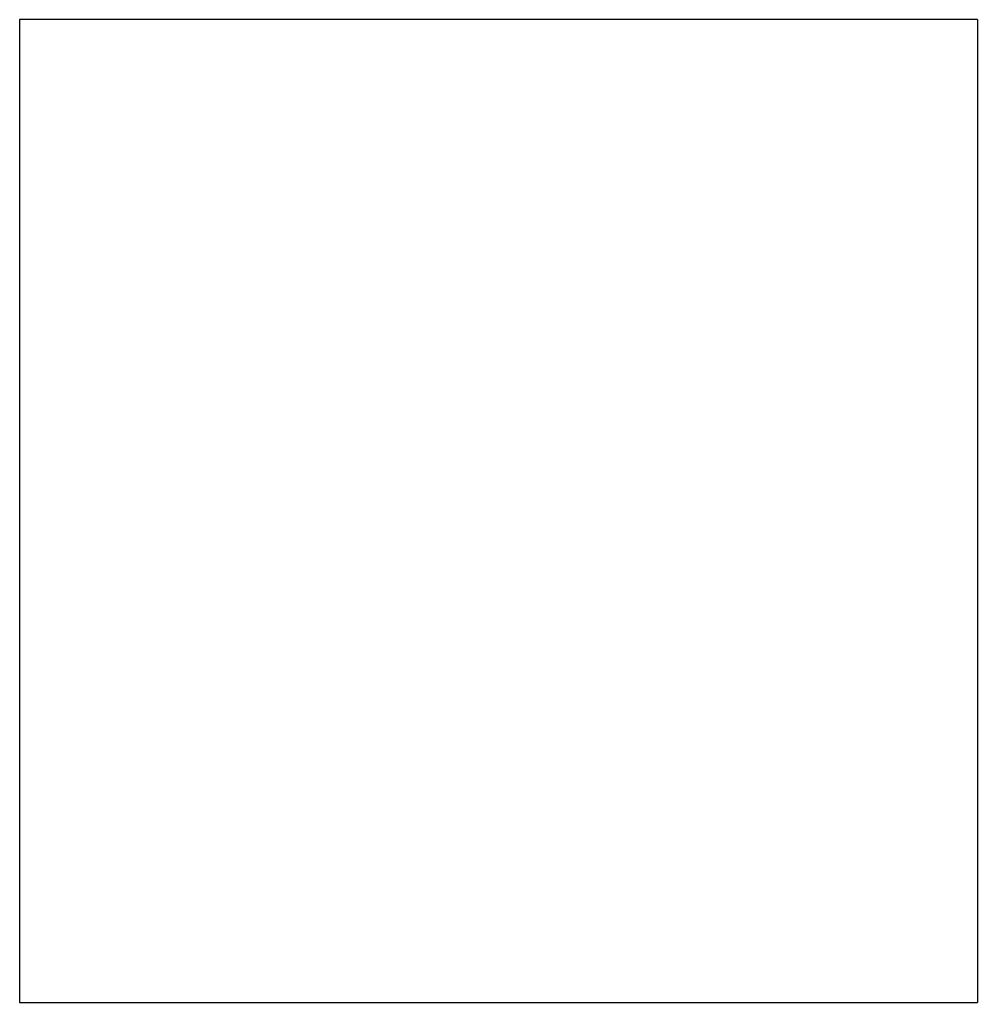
# Model space of a CAD drawing. Extents: x -0.1362 to -0.0631, y -0.0375 to 0.0375.
import ezdxf

# ---------------------------------------------------------------- set-up
doc = ezdxf.new("R2010")
doc.units = 0
doc.header["$LTSCALE"] = 0.05
doc.header["$MEASUREMENT"] = 0
doc.layers.add('QUADROS', color=1, linetype='CONTINUOUS')

msp = doc.modelspace()

# ---------------------------------------------------------------- linework, layer by layer
at = {"layer": 'QUADROS', "linetype": 'Continuous'}
for p, q in [((-0.136184, 0.037538), (-0.136184, -0.037462)), ((-0.063122, 0.037538), (-0.136184, 0.037538)), ((-0.063122, 0.037538), (-0.063122, -0.037462)), ((-0.136184, -0.037462), (-0.063122, -0.037462))]:
    msp.add_line(p, q, dxfattribs=at)

doc.saveas('drawing.dxf')
